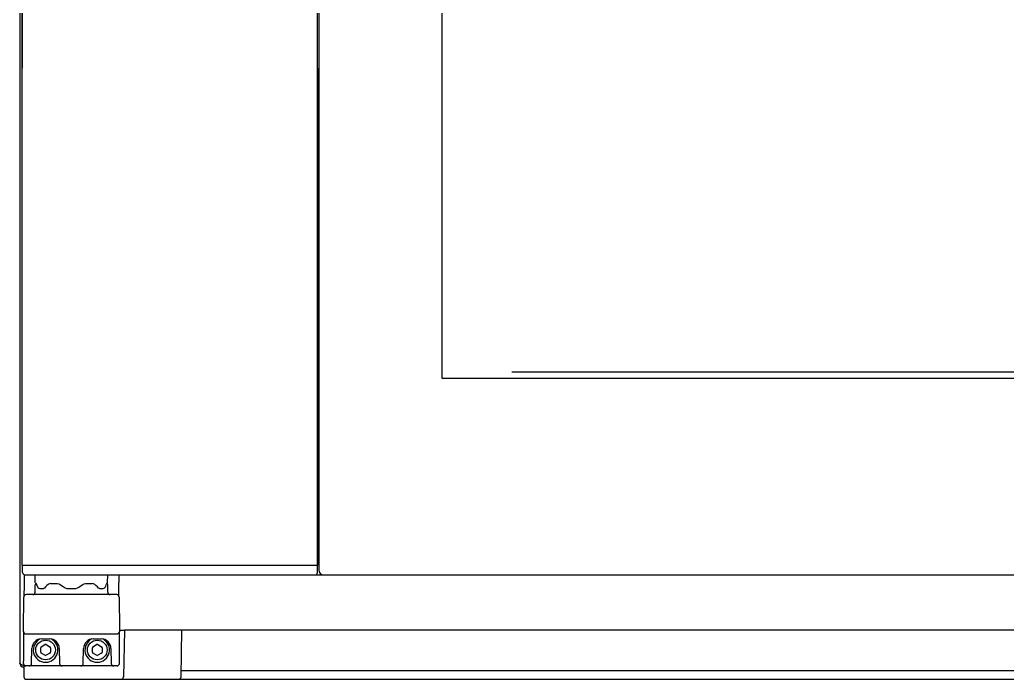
# Model space of a CAD drawing. Header units: millimetres. Extents: x 7025 to 12152, y 3757 to 7444.
# Drawn here: x 9914 to 10315.2, y 5611.4 to 5879.5 of the extents above; entities that cross this region are included whole.
import ezdxf

# ---------------------------------------------------------------- set-up
doc = ezdxf.new("R2010")
doc.units = ezdxf.units.MM
doc.header["$LTSCALE"] = 346.5
doc.layers.get('0').update_dxf_attribs({"linetype": 'CONTINUOUS'})
doc.layers.add('COSMETICHE', color=7, linetype='CONTINUOUS')

msp = doc.modelspace()

# ---------------------------------------------------------------- linework, layer by layer
at = {"color": 7, "linetype": 'Continuous'}
for p, q in [((9913.96, 6271.1), (9913.96, 5618)), ((9914.96, 5657.8), (9914.96, 6268.8)), ((10034.96, 5657.8), (10034.96, 6268.8)), ((10035.46, 6270.8), (10035.46, 5655.8)), ((10085.46, 6192.8), (10085.46, 5733.8)), ((10034.96, 5859.8), (10034.96, 5657.8)), ((10085.46, 5733.8), (10542.46, 5733.8)), ((9914.96, 5657.8), (10034.96, 5657.8)), ((9915.12, 5654.79), (9915.09, 5657.8)), ((9916.47, 5657.8), (10034.96, 5657.8)), ((10034.91, 5654.78), (10034.96, 5657.8)), ((9915.75, 5653.87), (9915.73, 5651.65)), ((9916.12, 5653.8), (10711.91, 5653.8)), ((9920.26, 5650.79), (9920.21, 5653.8)), ((9949.66, 5650.79), (9949.71, 5653.8)), ((9954.17, 5653.8), (9954.2, 5650.78)), ((9915.71, 5650.24), (9915.7, 5648.95)), ((9915.73, 5651.65), (9915.71, 5650.24)), ((9920.21, 5648.3), (9920.21, 5649.8)), ((9920.56, 5650.33), (9920.58, 5650.27)), ((9920.64, 5650.14), (9920.68, 5650.03)), ((9944.43, 5649.92), (9944.26, 5650.05)), ((9944.91, 5649.5), (9944.43, 5649.92)), ((9949.35, 5650.3), (9949.4, 5650.41)), ((9949.4, 5650.41), (9949.42, 5650.43)), ((9949.71, 5648.3), (9949.71, 5649.8)), ((9954.21, 5649.6), (9954.2, 5650.78)), ((9915.68, 5646.87), (9915.66, 5646.11)), ((9915.66, 5646.11), (9915.66, 5645.54)), ((9915.69, 5647.82), (9915.68, 5646.87)), ((9915.7, 5648.95), (9915.69, 5647.82)), ((9953.35, 5645.8), (9916.57, 5645.8)), ((9920.21, 5646.8), (9920.21, 5648.3)), ((9920.97, 5649.31), (9921.12, 5649)), ((9921.12, 5649), (9921.33, 5648.67)), ((9921.12, 5649), (9921.12, 5649)), ((9921.33, 5648.67), (9921.69, 5648.39)), ((9921.69, 5648.39), (9922.09, 5648.3)), ((9922.09, 5648.3), (9923.6, 5648.3)), ((9923.68, 5648.31), (9923.6, 5648.3)), ((9923.95, 5648.49), (9923.95, 5648.49)), ((9933.13, 5648.34), (9933.66, 5648.3)), ((9933.66, 5648.3), (9936.26, 5648.3)), ((9936.26, 5648.3), (9936.77, 5648.34)), ((9945.96, 5648.49), (9945.96, 5648.49)), ((9946.32, 5648.3), (9946.23, 5648.31)), ((9946.31, 5648.3), (9947.82, 5648.3)), ((9947.82, 5648.3), (9948.22, 5648.39)), ((9948.8, 5649), (9948.94, 5649.3)), ((9948.8, 5649), (9948.8, 5649)), ((9949.71, 5646.8), (9949.71, 5648.3)), ((9954.22, 5648.53), (9954.21, 5649.6)), ((9954.24, 5647.37), (9954.22, 5648.53)), ((9954.25, 5646.6), (9954.24, 5647.37)), ((9954.25, 5645.98), (9954.25, 5646.6)), ((9954.26, 5645.5), (9954.25, 5645.98)), ((9915.46, 5631.8), (9915.57, 5644.81)), ((9915.66, 5645.54), (9915.65, 5645.17)), ((9954.27, 5645.17), (9954.26, 5645.5)), ((9954.35, 5644.81), (9954.46, 5631.8)), ((9915.48, 5630.73), (9915.46, 5631.8)), ((9915.46, 5630.78), (9915.46, 5618.8)), ((9915.48, 5630.67), (9915.48, 5630.73)), ((9916.48, 5629.8), (9953.44, 5629.8)), ((9954.46, 5631.8), (9954.44, 5630.73)), ((9954.44, 5630.73), (9954.44, 5630.67)), ((9954.45, 5631.4), (9956.46, 5631.4)), ((9954.46, 5618.8), (9954.46, 5630.78)), ((9956.46, 5631.4), (9956.13, 5612.38)), ((10671.46, 5631.4), (9956.46, 5631.4)), ((9979.48, 5612.38), (9979.81, 5631.4)), ((9922.89, 5627.8), (9926.03, 5627.8)), ((9943.89, 5627.8), (9947.03, 5627.8)), ((9918.78, 5617.78), (9918.89, 5623.87)), ((9922.46, 5622.43), (9922.46, 5624.16)), ((9922.71, 5624.6), (9924.21, 5625.46)), ((9924.21, 5621.13), (9922.71, 5622)), ((9924.71, 5625.46), (9926.21, 5624.6)), ((9926.21, 5622), (9924.71, 5621.13)), ((9926.46, 5624.16), (9926.46, 5622.43)), ((9930.03, 5623.87), (9930.13, 5617.78)), ((9939.78, 5617.78), (9939.89, 5623.87)), ((9943.46, 5622.43), (9943.46, 5624.16)), ((9943.71, 5624.6), (9945.21, 5625.46)), ((9945.21, 5621.13), (9943.71, 5622)), ((9945.71, 5625.46), (9947.21, 5624.6)), ((9947.21, 5622), (9945.71, 5621.13)), ((9947.46, 5624.16), (9947.46, 5622.43)), ((9951.03, 5623.87), (9951.13, 5617.78)), ((9915.48, 5617.78), (9915.46, 5618.8)), ((9954.44, 5617.78), (9954.46, 5618.8)), ((9954.44, 5617.78), (9954.44, 5617.78)), ((9915.59, 5616.87), (9915.62, 5612.39)), ((9916.48, 5616.8), (9915.76, 5616.8)), ((9916.44, 5616.8), (9916.48, 5616.8)), ((9931.1, 5616.8), (9916.48, 5616.8)), ((9931.11, 5616.8), (9929.63, 5616.8)), ((9952.1, 5616.8), (9931.13, 5616.8)), ((9940.28, 5616.8), (9938.78, 5616.8)), ((9951.56, 5616.8), (9950.63, 5616.8)), ((9953.44, 5616.8), (9952.13, 5616.8)), ((10648.4, 5614.8), (9979.52, 5614.8)), ((9916.62, 5611.4), (9978.48, 5611.4)), ((9978.48, 5611.4), (10649.44, 5611.4))]:
    msp.add_line(p, q, dxfattribs=at)
at = {"color": 2, "linetype": 'Continuous'}
msp.add_line((10113.96, 5736.4), (10513.96, 5736.4), dxfattribs=at)
at = {"color": 7, "linetype": 'Continuous'}
for points in [[(9920.51, 5650.42), (9920.5, 5650.44), (9920.52, 5650.41)], [(9920.52, 5650.41), (9920.57, 5650.31), (9920.64, 5650.14)], [(9920.68, 5650.03), (9920.79, 5649.74), (9920.97, 5649.31)], [(9925.49, 5649.92), (9925, 5649.49), (9924.39, 5648.91), (9923.95, 5648.49)], [(9926.47, 5650.3), (9926.06, 5650.24), (9925.65, 5650.05), (9925.49, 5649.92)], [(9944.26, 5650.05), (9943.86, 5650.24), (9943.44, 5650.3)], [(9948.94, 5649.3), (9949.13, 5649.73), (9949.24, 5650.03)], [(9949.24, 5650.03), (9949.28, 5650.13), (9949.35, 5650.3)], [(9923.95, 5648.49), (9923.86, 5648.41), (9923.68, 5648.31)], [(9931.99, 5648.81), (9932.43, 5648.56), (9933.13, 5648.34)], [(9936.77, 5648.34), (9937.47, 5648.55), (9937.93, 5648.81)], [(9945.96, 5648.49), (9945.52, 5648.93), (9944.91, 5649.5)], [(9946.23, 5648.31), (9946.05, 5648.41), (9945.96, 5648.49)], [(9948.22, 5648.39), (9948.58, 5648.67), (9948.8, 5649)]]:
    msp.add_lwpolyline(points, dxfattribs=at)
for points in [[(9926.47, 5650.3), (9929.22, 5650.3, -0.153487), (9930.36, 5649.94), (9930.98, 5649.51), (9931.56, 5649.1), (9931.99, 5648.81)], [(9937.93, 5648.81), (9938.34, 5649.09), (9938.93, 5649.5), (9939.56, 5649.94, -0.15347), (9940.7, 5650.3), (9943.45, 5650.3)]]:
    msp.add_lwpolyline(points, format="xyb", dxfattribs=at)
for centre in [(9924.46, 5623.3), (9945.46, 5623.3)]:
    msp.add_circle(centre, 4, dxfattribs=at)
for centre, radius, start, end in [((9916.12, 5654.8), 1, 180.5, 270), ((10033.91, 5654.8), 1, 270, 359), ((10037.46, 5655.8), 2, 180, 270), ((9920.71, 5649.8), 0.5, 105.0723, 180), ((9920.76, 5650.8), 0.5, 182.9802, 243.6709), ((9949.21, 5649.8), 0.5, 0, 74.9381), ((9949.16, 5650.8), 0.5, 296.3289, 359), ((9916.57, 5644.8), 1, 90, 179.5), ((9919.21, 5646.8), 1, 270, 0), ((9950.71, 5646.8), 1, 180, 270), ((9953.35, 5644.8), 1, 0.5, 90), ((9916.48, 5630.8), 1, 181, 270), ((9953.44, 5630.8), 1, 270, 359), ((9922.89, 5623.8), 4, 90, 179), ((9924.46, 5623.3), 5, 116.5806, 63.389), ((9924.46, 5625.03), 0.5, 60, 120), ((9926.03, 5623.8), 4, 1, 90), ((9943.89, 5623.8), 4, 90, 179), ((9945.46, 5623.3), 5, 116.5806, 63.389), ((9945.46, 5625.03), 0.5, 60, 120), ((9947.03, 5623.8), 4, 1, 90), ((9922.96, 5624.16), 0.5, 120, 180), ((9922.96, 5622.43), 0.5, 180, 240), ((9925.96, 5624.16), 0.5, 0, 60), ((9925.96, 5622.43), 0.5, 300, 0), ((9943.96, 5624.16), 0.5, 120, 180), ((9943.96, 5622.43), 0.5, 180, 240), ((9946.96, 5624.16), 0.5, 0, 60), ((9946.96, 5622.43), 0.5, 300, 0), ((9915.76, 5618), 1.8, 180, 264.6602), ((9916.48, 5617.8), 1, 181, 267.9321), ((9917.78, 5617.8), 1, 270, 359), ((9924.46, 5621.57), 0.5, 240, 300), ((9931.13, 5617.8), 1, 181, 270), ((9938.78, 5617.8), 1, 270, 359), ((9945.46, 5621.57), 0.5, 240, 300), ((9952.13, 5617.8), 1, 181, 270), ((9953.44, 5617.8), 1, 270, 359), ((9916.48, 5617.8), 1.01, 258.7666, 266.3113), ((9916.48, 5617.78), 0.986, 266.321, 269.9939), ((9916.62, 5612.4), 1, 180.5, 270), ((9955.13, 5612.4), 1, 270, 359), ((9978.48, 5612.4), 1, 270, 359)]:
    msp.add_arc(centre, radius, start, end, dxfattribs=at)
msp.add_open_spline([(9915.76, 5616.8), (9915.53, 5616.9), (9915.19, 5617.04), (9914.77, 5617.24), (9914.5, 5617.39), (9914.27, 5617.53), (9914.1, 5617.68), (9913.99, 5617.83), (9913.96, 5617.95), (9913.96, 5618)], degree=3, knots=[0, 0, 0, 0, 0.335785, 0.490301, 0.629473, 0.749907, 0.850007, 0.93119, 1, 1, 1, 1], dxfattribs=at)
at = {"layer": 'COSMETICHE', "color": 7, "linetype": 'Continuous'}
msp.add_line((9914.96, 6066.8), (9914.96, 5859.8), dxfattribs=at)

doc.saveas('drawing.dxf')
